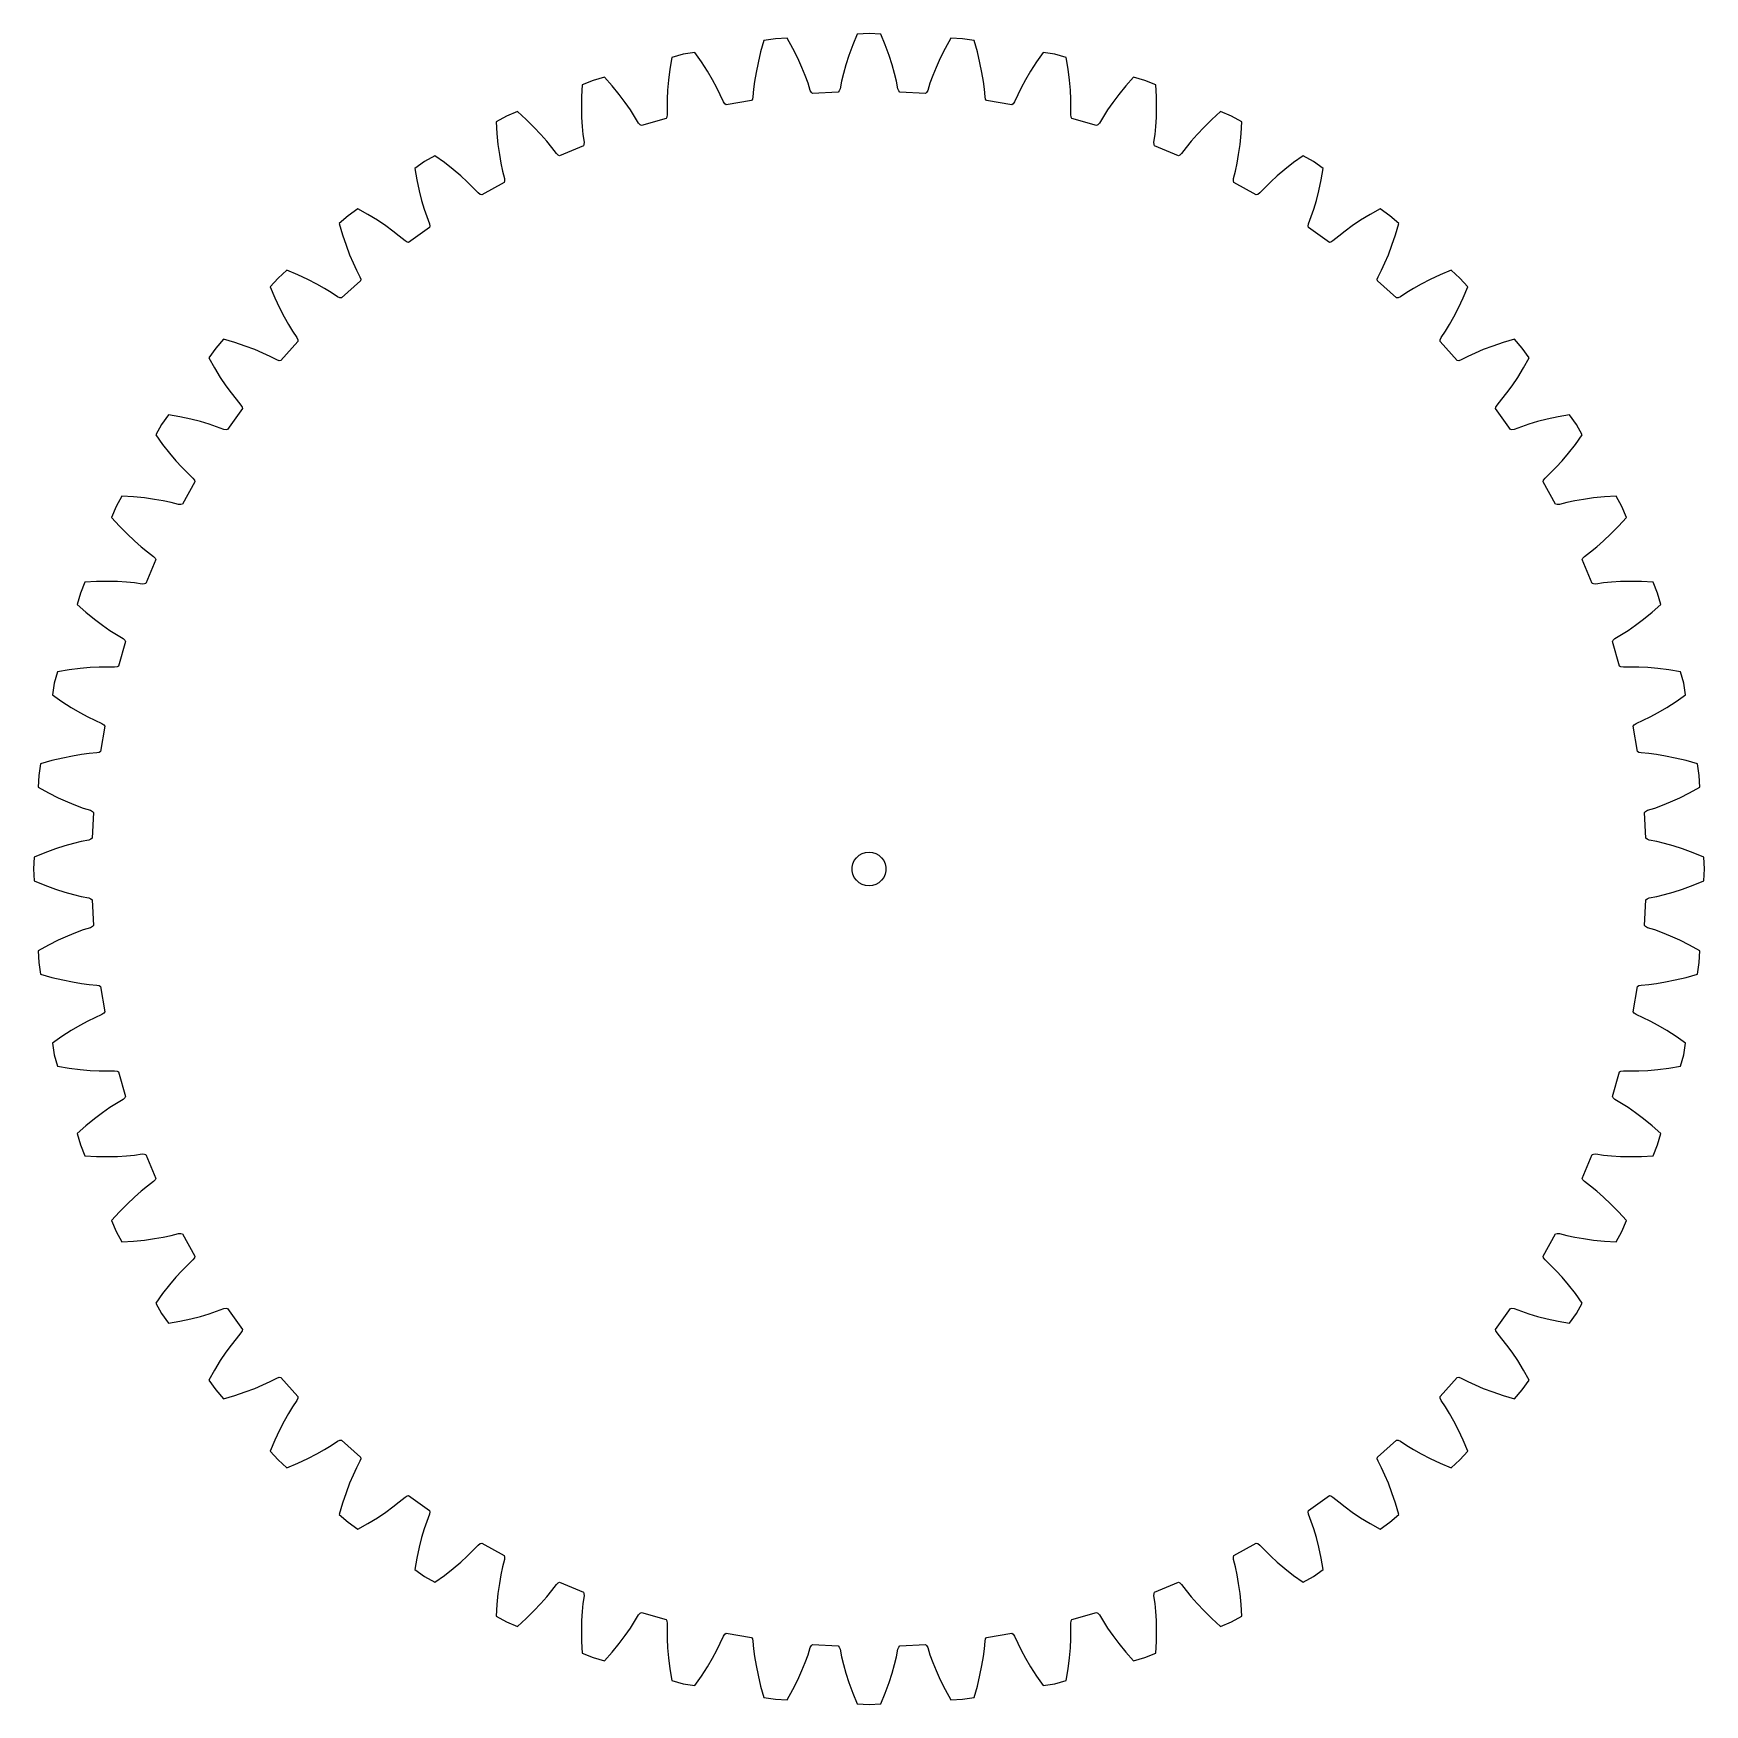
# Model space of a CAD drawing. Header units: metres. Extents: x -74 to 74, y -74 to 74.
import ezdxf

# ---------------------------------------------------------------- set-up
doc = ezdxf.new("R2010")
doc.units = ezdxf.units.M

msp = doc.modelspace()

# ---------------------------------------------------------------- linework, layer by layer
for p, q in [((-9.3, 73.21), (-9.58, 72.21)), ((-8.27, 73.38), (-9.3, 73.21)), ((-7.22, 73.44), (-8.27, 73.38)), ((-6.73, 72.53), (-7.22, 73.44)), ((-6.29, 71.66), (-6.73, 72.53)), ((-1.44, 72.83), (-1.77, 71.91)), ((-1.05, 73.79), (-1.44, 72.83)), ((0, 73.85), (-1.05, 73.79)), ((1.05, 73.79), (0, 73.85)), ((1.44, 72.83), (1.05, 73.79)), ((1.77, 71.91), (1.44, 72.83)), ((6.73, 72.53), (6.29, 71.66)), ((7.22, 73.44), (6.73, 72.53)), ((8.27, 73.38), (7.22, 73.44)), ((9.3, 73.21), (8.27, 73.38)), ((9.58, 72.21), (9.3, 73.21)), ((-17.44, 71.71), (-17.61, 70.69)), ((-16.43, 72), (-17.44, 71.71)), ((-15.4, 72.17), (-16.43, 72)), ((-14.81, 71.33), (-15.4, 72.17)), ((-14.28, 70.5), (-14.81, 71.33)), ((-9.81, 71.26), (-9.98, 70.39)), ((-9.58, 72.21), (-9.81, 71.26)), ((-5.93, 70.85), (-6.29, 71.66)), ((-2.04, 71.07), (-2.25, 70.31)), ((-1.77, 71.91), (-2.04, 71.07)), ((2.04, 71.07), (1.77, 71.91)), ((2.25, 70.31), (2.04, 71.07)), ((6.29, 71.66), (5.93, 70.85)), ((9.81, 71.26), (9.58, 72.21)), ((9.98, 70.39), (9.81, 71.26)), ((14.81, 71.33), (14.28, 70.5)), ((15.4, 72.17), (14.81, 71.33)), ((16.43, 72), (15.4, 72.17)), ((17.44, 71.71), (16.43, 72)), ((17.61, 70.69), (17.44, 71.71)), ((-24.39, 69.7), (-25.36, 69.3)), ((-23.38, 69.99), (-24.39, 69.7)), ((-22.7, 69.22), (-23.38, 69.99)), ((-17.73, 69.71), (-17.8, 68.83)), ((-17.61, 70.69), (-17.73, 69.71)), ((-13.82, 69.74), (-14.28, 70.5)), ((-13.45, 69.04), (-13.82, 69.74)), ((-10.11, 69.61), (-10.2, 68.92)), ((-9.98, 70.39), (-10.11, 69.61)), ((-5.63, 70.12), (-5.93, 70.85)), ((-5.39, 69.46), (-5.63, 70.12)), ((-5.19, 68.81), (-5.39, 69.46)), ((-2.42, 69.63), (-2.55, 68.96)), ((-2.25, 70.31), (-2.42, 69.63)), ((2.42, 69.63), (2.25, 70.31)), ((2.55, 68.96), (2.42, 69.63)), ((5.39, 69.46), (5.19, 68.81)), ((5.63, 70.12), (5.39, 69.46)), ((5.93, 70.85), (5.63, 70.12)), ((10.11, 69.61), (9.98, 70.39)), ((10.2, 68.92), (10.11, 69.61)), ((13.82, 69.74), (13.45, 69.04)), ((14.28, 70.5), (13.82, 69.74)), ((17.73, 69.71), (17.61, 70.69)), ((17.8, 68.83), (17.73, 69.71)), ((23.38, 69.99), (22.7, 69.22)), ((24.39, 69.7), (23.38, 69.99)), ((25.36, 69.3), (24.39, 69.7)), ((-25.41, 68.27), (-25.42, 67.29)), ((-25.36, 69.3), (-25.41, 68.27)), ((-22.08, 68.46), (-22.7, 69.22)), ((-21.55, 67.75), (-22.08, 68.46)), ((-17.84, 68.04), (-17.85, 67.34)), ((-17.8, 68.83), (-17.84, 68.04)), ((-13.14, 68.42), (-13.45, 69.04)), ((-12.86, 67.8), (-13.14, 68.42)), ((-10.31, 68.03), (-10.39, 67.92)), ((-10.26, 68.24), (-10.31, 68.03)), ((-10.2, 68.92), (-10.26, 68.24)), ((-5.09, 68.62), (-5.19, 68.81)), ((-4.99, 68.53), (-5.09, 68.62)), ((-2.72, 68.66), (-4.99, 68.53)), ((-2.63, 68.76), (-2.72, 68.66)), ((-2.55, 68.96), (-2.63, 68.76)), ((2.63, 68.76), (2.55, 68.96)), ((2.72, 68.66), (2.63, 68.76)), ((4.99, 68.53), (2.72, 68.66)), ((5.09, 68.62), (4.99, 68.53)), ((5.19, 68.81), (5.09, 68.62)), ((10.26, 68.24), (10.2, 68.92)), ((10.31, 68.03), (10.26, 68.24)), ((10.39, 67.92), (10.31, 68.03)), ((13.14, 68.42), (12.86, 67.8)), ((13.45, 69.04), (13.14, 68.42)), ((17.84, 68.04), (17.8, 68.83)), ((17.85, 67.34), (17.84, 68.04)), ((22.08, 68.46), (21.55, 67.75)), ((22.7, 69.22), (22.08, 68.46)), ((25.41, 68.27), (25.36, 69.3)), ((25.42, 67.29), (25.41, 68.27)), ((-32.04, 66.53), (-32.96, 66.03)), ((-31.07, 66.94), (-32.04, 66.53)), ((-30.31, 66.24), (-31.07, 66.94)), ((-25.42, 67.29), (-25.4, 66.41)), ((-21.09, 67.1), (-21.55, 67.75)), ((-20.72, 66.52), (-21.09, 67.1)), ((-20.37, 65.93), (-20.72, 66.52)), ((-17.83, 66.67), (-17.86, 66.45)), ((-17.85, 67.34), (-17.83, 66.67)), ((-12.74, 67.62), (-12.86, 67.8)), ((-12.63, 67.54), (-12.74, 67.62)), ((-10.39, 67.92), (-12.63, 67.54)), ((12.63, 67.54), (10.39, 67.92)), ((12.74, 67.62), (12.63, 67.54)), ((12.86, 67.8), (12.74, 67.62)), ((17.83, 66.67), (17.85, 67.34)), ((17.86, 66.45), (17.83, 66.67)), ((20.72, 66.52), (20.37, 65.93)), ((21.09, 67.1), (20.72, 66.52)), ((21.55, 67.75), (21.09, 67.1)), ((25.4, 66.41), (25.42, 67.29)), ((31.07, 66.94), (30.31, 66.24)), ((32.04, 66.53), (31.07, 66.94)), ((32.96, 66.03), (32.04, 66.53)), ((-32.96, 66.03), (-32.89, 65)), ((-32.89, 65), (-32.8, 64.02)), ((-29.61, 65.56), (-30.31, 66.24)), ((-29, 64.91), (-29.61, 65.56)), ((-25.4, 66.41), (-25.35, 65.62)), ((-25.35, 65.62), (-25.28, 64.92)), ((-20.23, 65.77), (-20.37, 65.93)), ((-20.11, 65.7), (-20.23, 65.77)), ((-17.93, 66.33), (-20.11, 65.7)), ((-17.86, 66.45), (-17.93, 66.33)), ((17.93, 66.33), (17.86, 66.45)), ((20.11, 65.7), (17.93, 66.33)), ((20.23, 65.77), (20.11, 65.7)), ((20.37, 65.93), (20.23, 65.77)), ((25.28, 64.92), (25.35, 65.62)), ((25.35, 65.62), (25.4, 66.41)), ((29.61, 65.56), (29, 64.91)), ((30.31, 66.24), (29.61, 65.56)), ((32.8, 64.02), (32.89, 65)), ((32.89, 65), (32.96, 66.03)), ((-32.8, 64.02), (-32.67, 63.14)), ((-28.47, 64.32), (-29, 64.91)), ((-28.03, 63.78), (-28.47, 64.32)), ((-27.62, 63.24), (-28.03, 63.78)), ((-25.24, 63.91), (-27.34, 63.04)), ((-25.28, 64.92), (-25.18, 64.25)), ((-25.19, 64.03), (-25.24, 63.91)), ((-25.18, 64.25), (-25.19, 64.03)), ((25.18, 64.25), (25.28, 64.92)), ((25.19, 64.03), (25.18, 64.25)), ((25.24, 63.91), (25.19, 64.03)), ((27.34, 63.04), (25.24, 63.91)), ((28.03, 63.78), (27.62, 63.24)), ((28.47, 64.32), (28.03, 63.78)), ((29, 64.91), (28.47, 64.32)), ((32.67, 63.14), (32.8, 64.02)), ((-39.29, 62.53), (-40.14, 61.92)), ((-38.37, 63.04), (-39.29, 62.53)), ((-37.53, 62.43), (-38.37, 63.04)), ((-36.76, 61.83), (-37.53, 62.43)), ((-32.67, 63.14), (-32.54, 62.37)), ((-32.54, 62.37), (-32.39, 61.68)), ((-27.47, 63.09), (-27.62, 63.24)), ((-27.34, 63.04), (-27.47, 63.09)), ((27.47, 63.09), (27.34, 63.04)), ((27.62, 63.24), (27.47, 63.09)), ((32.39, 61.68), (32.54, 62.37)), ((32.54, 62.37), (32.67, 63.14)), ((37.53, 62.43), (36.76, 61.83)), ((38.37, 63.04), (37.53, 62.43)), ((39.29, 62.53), (38.37, 63.04)), ((40.14, 61.92), (39.29, 62.53)), ((-40.14, 61.92), (-39.96, 60.91)), ((-39.96, 60.91), (-39.76, 59.95)), ((-36.08, 61.26), (-36.76, 61.83)), ((-35.5, 60.73), (-36.08, 61.26)), ((-35, 60.24), (-35.5, 60.73)), ((-32.24, 60.68), (-34.23, 59.58)), ((-32.39, 61.68), (-32.22, 61.03)), ((-32.2, 60.81), (-32.24, 60.68)), ((-32.22, 61.03), (-32.2, 60.81)), ((32.2, 60.81), (32.22, 61.03)), ((32.24, 60.68), (32.2, 60.81)), ((32.22, 61.03), (32.39, 61.68)), ((34.23, 59.58), (32.24, 60.68)), ((35.5, 60.73), (35, 60.24)), ((36.08, 61.26), (35.5, 60.73)), ((36.76, 61.83), (36.08, 61.26)), ((39.76, 59.95), (39.96, 60.91)), ((39.96, 60.91), (40.14, 61.92)), ((-39.76, 59.95), (-39.54, 59.09)), ((-39.54, 59.09), (-39.31, 58.33)), ((-34.53, 59.75), (-35, 60.24)), ((-34.36, 59.62), (-34.53, 59.75)), ((-34.23, 59.58), (-34.36, 59.62)), ((34.36, 59.62), (34.23, 59.58)), ((34.53, 59.75), (34.36, 59.62)), ((35, 60.24), (34.53, 59.75)), ((39.31, 58.33), (39.54, 59.09)), ((39.54, 59.09), (39.76, 59.95)), ((-46.04, 57.74), (-46.83, 57.04)), ((-45.19, 58.34), (-46.04, 57.74)), ((-44.29, 57.84), (-45.19, 58.34)), ((-43.45, 57.33), (-44.29, 57.84)), ((-39.31, 58.33), (-39.09, 57.67)), ((-39.09, 57.67), (-38.85, 57.03)), ((38.85, 57.03), (39.09, 57.67)), ((39.09, 57.67), (39.31, 58.33)), ((44.29, 57.84), (43.45, 57.33)), ((45.19, 58.34), (44.29, 57.84)), ((46.04, 57.74), (45.19, 58.34)), ((46.83, 57.04), (46.04, 57.74)), ((-46.83, 57.04), (-46.53, 56.05)), ((-42.71, 56.84), (-43.45, 57.33)), ((-42.07, 56.37), (-42.71, 56.84)), ((-41.52, 55.94), (-42.07, 56.37)), ((-38.83, 56.69), (-40.69, 55.37)), ((-38.85, 57.03), (-38.81, 56.82)), ((-38.81, 56.82), (-38.83, 56.69)), ((38.81, 56.82), (38.85, 57.03)), ((38.83, 56.69), (38.81, 56.82)), ((40.69, 55.37), (38.83, 56.69)), ((42.07, 56.37), (41.52, 55.94)), ((42.71, 56.84), (42.07, 56.37)), ((43.45, 57.33), (42.71, 56.84)), ((46.53, 56.05), (46.83, 57.04)), ((-46.53, 56.05), (-46.22, 55.12)), ((-46.22, 55.12), (-45.91, 54.29)), ((-41, 55.51), (-41.52, 55.94)), ((-40.82, 55.4), (-41, 55.51)), ((-40.69, 55.37), (-40.82, 55.4)), ((40.82, 55.4), (40.69, 55.37)), ((41, 55.51), (40.82, 55.4)), ((41.52, 55.94), (41, 55.51)), ((45.91, 54.29), (46.22, 55.12)), ((46.22, 55.12), (46.53, 56.05)), ((-45.91, 54.29), (-45.6, 53.56)), ((-45.6, 53.56), (-45.3, 52.93)), ((45.3, 52.93), (45.6, 53.56)), ((45.6, 53.56), (45.91, 54.29)), ((-52.22, 52.22), (-52.92, 51.44)), ((-51.44, 52.92), (-52.22, 52.22)), ((-50.49, 52.51), (-51.44, 52.92)), ((-49.6, 52.1), (-50.49, 52.51)), ((-48.81, 51.7), (-49.6, 52.1)), ((-48.12, 51.31), (-48.81, 51.7)), ((-44.93, 51.99), (-46.63, 50.47)), ((-45.3, 52.93), (-44.99, 52.33)), ((-44.99, 52.33), (-44.92, 52.12)), ((-44.92, 52.12), (-44.93, 51.99)), ((44.92, 52.12), (44.99, 52.33)), ((44.93, 51.99), (44.92, 52.12)), ((46.63, 50.47), (44.93, 51.99)), ((44.99, 52.33), (45.3, 52.93)), ((48.81, 51.7), (48.12, 51.31)), ((49.6, 52.1), (48.81, 51.7)), ((50.49, 52.51), (49.6, 52.1)), ((51.44, 52.92), (50.49, 52.51)), ((52.22, 52.22), (51.44, 52.92)), ((52.92, 51.44), (52.22, 52.22)), ((-52.92, 51.44), (-52.51, 50.49)), ((-52.51, 50.49), (-52.1, 49.6)), ((-47.53, 50.94), (-48.12, 51.31)), ((-46.96, 50.57), (-47.53, 50.94)), ((-46.76, 50.48), (-46.96, 50.57)), ((-46.63, 50.47), (-46.76, 50.48)), ((46.76, 50.48), (46.63, 50.47)), ((46.96, 50.57), (46.76, 50.48)), ((47.53, 50.94), (46.96, 50.57)), ((48.12, 51.31), (47.53, 50.94)), ((52.1, 49.6), (52.51, 50.49)), ((52.51, 50.49), (52.92, 51.44)), ((-52.1, 49.6), (-51.7, 48.81)), ((-51.7, 48.81), (-51.31, 48.12)), ((51.31, 48.12), (51.7, 48.81)), ((51.7, 48.81), (52.1, 49.6)), ((-51.31, 48.12), (-50.94, 47.53)), ((-50.94, 47.53), (-50.57, 46.96)), ((50.57, 46.96), (50.94, 47.53)), ((50.94, 47.53), (51.31, 48.12)), ((-57.74, 46.04), (-58.34, 45.19)), ((-57.04, 46.83), (-57.74, 46.04)), ((-56.05, 46.53), (-57.04, 46.83)), ((-55.12, 46.22), (-56.05, 46.53)), ((-54.29, 45.91), (-55.12, 46.22)), ((-53.56, 45.6), (-54.29, 45.91)), ((-50.47, 46.63), (-51.99, 44.93)), ((-50.57, 46.96), (-50.48, 46.76)), ((-50.48, 46.76), (-50.47, 46.63)), ((50.47, 46.63), (50.48, 46.76)), ((51.99, 44.93), (50.47, 46.63)), ((50.48, 46.76), (50.57, 46.96)), ((54.29, 45.91), (53.56, 45.6)), ((55.12, 46.22), (54.29, 45.91)), ((56.05, 46.53), (55.12, 46.22)), ((57.04, 46.83), (56.05, 46.53)), ((57.74, 46.04), (57.04, 46.83)), ((58.34, 45.19), (57.74, 46.04)), ((-58.34, 45.19), (-57.84, 44.29)), ((-52.93, 45.3), (-53.56, 45.6)), ((-52.33, 44.99), (-52.93, 45.3)), ((-52.12, 44.92), (-52.33, 44.99)), ((-51.99, 44.93), (-52.12, 44.92)), ((52.12, 44.92), (51.99, 44.93)), ((52.33, 44.99), (52.12, 44.92)), ((52.93, 45.3), (52.33, 44.99)), ((53.56, 45.6), (52.93, 45.3)), ((57.84, 44.29), (58.34, 45.19)), ((-57.84, 44.29), (-57.33, 43.45)), ((-57.33, 43.45), (-56.84, 42.71)), ((56.84, 42.71), (57.33, 43.45)), ((57.33, 43.45), (57.84, 44.29)), ((-56.84, 42.71), (-56.37, 42.07)), ((-56.37, 42.07), (-55.94, 41.52)), ((-55.94, 41.52), (-55.51, 41)), ((55.51, 41), (55.94, 41.52)), ((55.94, 41.52), (56.37, 42.07)), ((56.37, 42.07), (56.84, 42.71)), ((-61.92, 40.14), (-62.53, 39.29)), ((-60.91, 39.96), (-61.92, 40.14)), ((-59.95, 39.76), (-60.91, 39.96)), ((-55.37, 40.69), (-56.69, 38.83)), ((-55.51, 41), (-55.4, 40.82)), ((-55.4, 40.82), (-55.37, 40.69)), ((55.37, 40.69), (55.4, 40.82)), ((56.69, 38.83), (55.37, 40.69)), ((55.4, 40.82), (55.51, 41)), ((60.91, 39.96), (59.95, 39.76)), ((61.92, 40.14), (60.91, 39.96)), ((62.53, 39.29), (61.92, 40.14)), ((-62.53, 39.29), (-63.04, 38.37)), ((-59.09, 39.54), (-59.95, 39.76)), ((-58.33, 39.31), (-59.09, 39.54)), ((-57.67, 39.09), (-58.33, 39.31)), ((-57.03, 38.85), (-57.67, 39.09)), ((-56.82, 38.81), (-57.03, 38.85)), ((-56.69, 38.83), (-56.82, 38.81)), ((56.82, 38.81), (56.69, 38.83)), ((57.03, 38.85), (56.82, 38.81)), ((57.67, 39.09), (57.03, 38.85)), ((58.33, 39.31), (57.67, 39.09)), ((59.09, 39.54), (58.33, 39.31)), ((59.95, 39.76), (59.09, 39.54)), ((63.04, 38.37), (62.53, 39.29)), ((-63.04, 38.37), (-62.43, 37.53)), ((-62.43, 37.53), (-61.83, 36.76)), ((61.83, 36.76), (62.43, 37.53)), ((62.43, 37.53), (63.04, 38.37)), ((-61.83, 36.76), (-61.26, 36.08)), ((-61.26, 36.08), (-60.73, 35.5)), ((-60.73, 35.5), (-60.24, 35)), ((60.24, 35), (60.73, 35.5)), ((60.73, 35.5), (61.26, 36.08)), ((61.26, 36.08), (61.83, 36.76)), ((-59.58, 34.23), (-60.68, 32.24)), ((-60.24, 35), (-59.75, 34.53)), ((-59.75, 34.53), (-59.62, 34.36)), ((-59.62, 34.36), (-59.58, 34.23)), ((59.58, 34.23), (59.62, 34.36)), ((60.68, 32.24), (59.58, 34.23)), ((59.62, 34.36), (59.75, 34.53)), ((59.75, 34.53), (60.24, 35)), ((-66.03, 32.96), (-66.53, 32.04)), ((-65, 32.89), (-66.03, 32.96)), ((-64.02, 32.8), (-65, 32.89)), ((-63.14, 32.67), (-64.02, 32.8)), ((-62.37, 32.54), (-63.14, 32.67)), ((-61.68, 32.39), (-62.37, 32.54)), ((62.37, 32.54), (61.68, 32.39)), ((63.14, 32.67), (62.37, 32.54)), ((64.02, 32.8), (63.14, 32.67)), ((65, 32.89), (64.02, 32.8)), ((66.03, 32.96), (65, 32.89)), ((66.53, 32.04), (66.03, 32.96)), ((-66.53, 32.04), (-66.94, 31.07)), ((-66.94, 31.07), (-66.24, 30.31)), ((-61.03, 32.22), (-61.68, 32.39)), ((-60.81, 32.2), (-61.03, 32.22)), ((-60.68, 32.24), (-60.81, 32.2)), ((60.81, 32.2), (60.68, 32.24)), ((61.03, 32.22), (60.81, 32.2)), ((61.68, 32.39), (61.03, 32.22)), ((66.24, 30.31), (66.94, 31.07)), ((66.94, 31.07), (66.53, 32.04)), ((-66.24, 30.31), (-65.56, 29.61)), ((-65.56, 29.61), (-64.91, 29)), ((64.91, 29), (65.56, 29.61)), ((65.56, 29.61), (66.24, 30.31)), ((-64.91, 29), (-64.32, 28.47)), ((-64.32, 28.47), (-63.78, 28.03)), ((63.78, 28.03), (64.32, 28.47)), ((64.32, 28.47), (64.91, 29)), ((-63.04, 27.34), (-63.91, 25.24)), ((-63.78, 28.03), (-63.24, 27.62)), ((-63.24, 27.62), (-63.09, 27.47)), ((-63.09, 27.47), (-63.04, 27.34)), ((63.04, 27.34), (63.09, 27.47)), ((63.91, 25.24), (63.04, 27.34)), ((63.09, 27.47), (63.24, 27.62)), ((63.24, 27.62), (63.78, 28.03)), ((-69.3, 25.36), (-69.7, 24.39)), ((-68.27, 25.41), (-69.3, 25.36)), ((-67.29, 25.42), (-68.27, 25.41)), ((-66.41, 25.4), (-67.29, 25.42)), ((-65.62, 25.35), (-66.41, 25.4)), ((-64.92, 25.28), (-65.62, 25.35)), ((-64.25, 25.18), (-64.92, 25.28)), ((-64.03, 25.19), (-64.25, 25.18)), ((-63.91, 25.24), (-64.03, 25.19)), ((64.03, 25.19), (63.91, 25.24)), ((64.25, 25.18), (64.03, 25.19)), ((64.92, 25.28), (64.25, 25.18)), ((65.62, 25.35), (64.92, 25.28)), ((66.41, 25.4), (65.62, 25.35)), ((67.29, 25.42), (66.41, 25.4)), ((68.27, 25.41), (67.29, 25.42)), ((69.3, 25.36), (68.27, 25.41)), ((69.7, 24.39), (69.3, 25.36)), ((-69.7, 24.39), (-69.99, 23.38)), ((69.99, 23.38), (69.7, 24.39)), ((-69.99, 23.38), (-69.22, 22.7)), ((-69.22, 22.7), (-68.46, 22.08)), ((68.46, 22.08), (69.22, 22.7)), ((69.22, 22.7), (69.99, 23.38)), ((-68.46, 22.08), (-67.75, 21.55)), ((-67.75, 21.55), (-67.1, 21.09)), ((-67.1, 21.09), (-66.52, 20.72)), ((-66.52, 20.72), (-65.93, 20.37)), ((65.93, 20.37), (66.52, 20.72)), ((66.52, 20.72), (67.1, 21.09)), ((67.1, 21.09), (67.75, 21.55)), ((67.75, 21.55), (68.46, 22.08)), ((-65.7, 20.11), (-66.33, 17.93)), ((-65.93, 20.37), (-65.77, 20.23)), ((-65.77, 20.23), (-65.7, 20.11)), ((65.7, 20.11), (65.77, 20.23)), ((66.33, 17.93), (65.7, 20.11)), ((65.77, 20.23), (65.93, 20.37)), ((-69.71, 17.73), (-70.69, 17.61)), ((-68.83, 17.8), (-69.71, 17.73)), ((-68.04, 17.84), (-68.83, 17.8)), ((-67.34, 17.85), (-68.04, 17.84)), ((-66.67, 17.83), (-67.34, 17.85)), ((-66.45, 17.86), (-66.67, 17.83)), ((-66.33, 17.93), (-66.45, 17.86)), ((66.45, 17.86), (66.33, 17.93)), ((66.67, 17.83), (66.45, 17.86)), ((67.34, 17.85), (66.67, 17.83)), ((68.04, 17.84), (67.34, 17.85)), ((68.83, 17.8), (68.04, 17.84)), ((69.71, 17.73), (68.83, 17.8)), ((70.69, 17.61), (69.71, 17.73)), ((-72, 16.43), (-72.17, 15.4)), ((-71.71, 17.44), (-72, 16.43)), ((-70.69, 17.61), (-71.71, 17.44)), ((71.71, 17.44), (70.69, 17.61)), ((72, 16.43), (71.71, 17.44)), ((72.17, 15.4), (72, 16.43)), ((-72.17, 15.4), (-71.33, 14.81)), ((-71.33, 14.81), (-70.5, 14.28)), ((70.5, 14.28), (71.33, 14.81)), ((71.33, 14.81), (72.17, 15.4)), ((-70.5, 14.28), (-69.74, 13.82)), ((-69.74, 13.82), (-69.04, 13.45)), ((-69.04, 13.45), (-68.42, 13.14)), ((68.42, 13.14), (69.04, 13.45)), ((69.04, 13.45), (69.74, 13.82)), ((69.74, 13.82), (70.5, 14.28)), ((-68.42, 13.14), (-67.8, 12.86)), ((-67.54, 12.63), (-67.92, 10.39)), ((-67.8, 12.86), (-67.62, 12.74)), ((-67.62, 12.74), (-67.54, 12.63)), ((67.54, 12.63), (67.62, 12.74)), ((67.92, 10.39), (67.54, 12.63)), ((67.62, 12.74), (67.8, 12.86)), ((67.8, 12.86), (68.42, 13.14)), ((-67.92, 10.39), (-68.03, 10.31)), ((68.03, 10.31), (67.92, 10.39)), ((-73.21, 9.3), (-73.38, 8.27)), ((-72.21, 9.58), (-73.21, 9.3)), ((-71.26, 9.81), (-72.21, 9.58)), ((-70.39, 9.98), (-71.26, 9.81)), ((-69.61, 10.11), (-70.39, 9.98)), ((-68.92, 10.2), (-69.61, 10.11)), ((-68.24, 10.26), (-68.92, 10.2)), ((-68.03, 10.31), (-68.24, 10.26)), ((68.24, 10.26), (68.03, 10.31)), ((68.92, 10.2), (68.24, 10.26)), ((69.61, 10.11), (68.92, 10.2)), ((70.39, 9.98), (69.61, 10.11)), ((71.26, 9.81), (70.39, 9.98)), ((72.21, 9.58), (71.26, 9.81)), ((73.21, 9.3), (72.21, 9.58)), ((73.38, 8.27), (73.21, 9.3)), ((-73.38, 8.27), (-73.44, 7.22)), ((73.44, 7.22), (73.38, 8.27)), ((-73.44, 7.22), (-72.53, 6.73)), ((-72.53, 6.73), (-71.66, 6.29)), ((-71.66, 6.29), (-70.85, 5.93)), ((-70.85, 5.93), (-70.12, 5.63)), ((70.12, 5.63), (70.85, 5.93)), ((70.85, 5.93), (71.66, 6.29)), ((71.66, 6.29), (72.53, 6.73)), ((72.53, 6.73), (73.44, 7.22)), ((-70.12, 5.63), (-69.46, 5.39)), ((-69.46, 5.39), (-68.81, 5.19)), ((-68.81, 5.19), (-68.62, 5.09)), ((-68.53, 4.99), (-68.66, 2.72)), ((-68.62, 5.09), (-68.53, 4.99)), ((68.53, 4.99), (68.62, 5.09)), ((68.66, 2.72), (68.53, 4.99)), ((68.62, 5.09), (68.81, 5.19)), ((68.81, 5.19), (69.46, 5.39)), ((69.46, 5.39), (70.12, 5.63)), ((-71.91, 1.77), (-72.83, 1.44)), ((-71.07, 2.04), (-71.91, 1.77)), ((-70.31, 2.25), (-71.07, 2.04)), ((-69.63, 2.42), (-70.31, 2.25)), ((-68.96, 2.55), (-69.63, 2.42)), ((-68.76, 2.63), (-68.96, 2.55)), ((-68.66, 2.72), (-68.76, 2.63)), ((-0.31, 1.47), (0, 1.5)), ((0, 1.5), (0.31, 1.47)), ((68.76, 2.63), (68.66, 2.72)), ((68.96, 2.55), (68.76, 2.63)), ((69.63, 2.42), (68.96, 2.55)), ((70.31, 2.25), (69.63, 2.42)), ((71.07, 2.04), (70.31, 2.25)), ((71.91, 1.77), (71.07, 2.04)), ((72.83, 1.44), (71.91, 1.77)), ((-73.79, 1.05), (-73.85, 0)), ((-73.85, 0), (-73.79, -1.05)), ((-72.83, 1.44), (-73.79, 1.05)), ((-1.49, 0.16), (-1.43, 0.46)), ((-1.49, -0.16), (-1.49, 0.16)), ((-1.43, 0.46), (-1.3, 0.75)), ((-1.3, 0.75), (-1.11, 1)), ((-1.11, 1), (-0.88, 1.21)), ((-0.88, 1.21), (-0.61, 1.37)), ((-0.61, 1.37), (-0.31, 1.47)), ((0.31, 1.47), (0.61, 1.37)), ((0.61, 1.37), (0.88, 1.21)), ((0.88, 1.21), (1.11, 1)), ((1.11, 1), (1.3, 0.75)), ((1.3, 0.75), (1.43, 0.46)), ((1.43, 0.46), (1.49, 0.16)), ((1.49, 0.16), (1.49, -0.16)), ((73.79, 1.05), (72.83, 1.44)), ((73.85, 0), (73.79, 1.05)), ((73.79, -1.05), (73.85, 0)), ((-73.79, -1.05), (-72.83, -1.44)), ((-72.83, -1.44), (-71.91, -1.77)), ((-1.43, -0.46), (-1.49, -0.16)), ((-1.3, -0.75), (-1.43, -0.46)), ((-1.11, -1), (-1.3, -0.75)), ((-0.88, -1.21), (-1.11, -1)), ((-0.61, -1.37), (-0.88, -1.21)), ((-0.31, -1.47), (-0.61, -1.37)), ((0, -1.5), (-0.31, -1.47)), ((0.31, -1.47), (0, -1.5)), ((0.61, -1.37), (0.31, -1.47)), ((0.88, -1.21), (0.61, -1.37)), ((1.11, -1), (0.88, -1.21)), ((1.3, -0.75), (1.11, -1)), ((1.43, -0.46), (1.3, -0.75)), ((1.49, -0.16), (1.43, -0.46)), ((71.91, -1.77), (72.83, -1.44)), ((72.83, -1.44), (73.79, -1.05)), ((-71.91, -1.77), (-71.07, -2.04)), ((-71.07, -2.04), (-70.31, -2.25)), ((-70.31, -2.25), (-69.63, -2.42)), ((-69.63, -2.42), (-68.96, -2.55)), ((-68.96, -2.55), (-68.76, -2.63)), ((-68.76, -2.63), (-68.66, -2.72)), ((-68.66, -2.72), (-68.53, -4.99)), ((68.53, -4.99), (68.66, -2.72)), ((68.66, -2.72), (68.76, -2.63)), ((68.76, -2.63), (68.96, -2.55)), ((68.96, -2.55), (69.63, -2.42)), ((69.63, -2.42), (70.31, -2.25)), ((70.31, -2.25), (71.07, -2.04)), ((71.07, -2.04), (71.91, -1.77)), ((-70.12, -5.63), (-70.85, -5.93)), ((-69.46, -5.39), (-70.12, -5.63)), ((-68.81, -5.19), (-69.46, -5.39)), ((-68.62, -5.09), (-68.81, -5.19)), ((-68.53, -4.99), (-68.62, -5.09)), ((68.62, -5.09), (68.53, -4.99)), ((68.81, -5.19), (68.62, -5.09)), ((69.46, -5.39), (68.81, -5.19)), ((70.12, -5.63), (69.46, -5.39)), ((70.85, -5.93), (70.12, -5.63)), ((-72.53, -6.73), (-73.44, -7.22)), ((-73.44, -7.22), (-73.38, -8.27)), ((-71.66, -6.29), (-72.53, -6.73)), ((-70.85, -5.93), (-71.66, -6.29)), ((71.66, -6.29), (70.85, -5.93)), ((72.53, -6.73), (71.66, -6.29)), ((73.44, -7.22), (72.53, -6.73)), ((73.38, -8.27), (73.44, -7.22)), ((-73.38, -8.27), (-73.21, -9.3)), ((73.21, -9.3), (73.38, -8.27)), ((-73.21, -9.3), (-72.21, -9.58)), ((-72.21, -9.58), (-71.26, -9.81)), ((-71.26, -9.81), (-70.39, -9.98)), ((-70.39, -9.98), (-69.61, -10.11)), ((-69.61, -10.11), (-68.92, -10.2)), ((-68.92, -10.2), (-68.24, -10.26)), ((-68.24, -10.26), (-68.03, -10.31)), ((-68.03, -10.31), (-67.92, -10.39)), ((67.92, -10.39), (68.03, -10.31)), ((68.03, -10.31), (68.24, -10.26)), ((68.24, -10.26), (68.92, -10.2)), ((68.92, -10.2), (69.61, -10.11)), ((69.61, -10.11), (70.39, -9.98)), ((70.39, -9.98), (71.26, -9.81)), ((71.26, -9.81), (72.21, -9.58)), ((72.21, -9.58), (73.21, -9.3)), ((-67.92, -10.39), (-67.54, -12.63)), ((67.54, -12.63), (67.92, -10.39)), ((-68.42, -13.14), (-69.04, -13.45)), ((-67.8, -12.86), (-68.42, -13.14)), ((-67.62, -12.74), (-67.8, -12.86)), ((-67.54, -12.63), (-67.62, -12.74)), ((67.62, -12.74), (67.54, -12.63)), ((67.8, -12.86), (67.62, -12.74)), ((68.42, -13.14), (67.8, -12.86)), ((69.04, -13.45), (68.42, -13.14)), ((-70.5, -14.28), (-71.33, -14.81)), ((-69.74, -13.82), (-70.5, -14.28)), ((-69.04, -13.45), (-69.74, -13.82)), ((69.74, -13.82), (69.04, -13.45)), ((70.5, -14.28), (69.74, -13.82)), ((71.33, -14.81), (70.5, -14.28)), ((-71.33, -14.81), (-72.17, -15.4)), ((-72.17, -15.4), (-72, -16.43)), ((72.17, -15.4), (71.33, -14.81)), ((72, -16.43), (72.17, -15.4)), ((-72, -16.43), (-71.71, -17.44)), ((-71.71, -17.44), (-70.69, -17.61)), ((-70.69, -17.61), (-69.71, -17.73)), ((69.71, -17.73), (70.69, -17.61)), ((70.69, -17.61), (71.71, -17.44)), ((71.71, -17.44), (72, -16.43)), ((-69.71, -17.73), (-68.83, -17.8)), ((-68.83, -17.8), (-68.04, -17.84)), ((-68.04, -17.84), (-67.34, -17.85)), ((-67.34, -17.85), (-66.67, -17.83)), ((-66.67, -17.83), (-66.45, -17.86)), ((-66.45, -17.86), (-66.33, -17.93)), ((-66.33, -17.93), (-65.7, -20.11)), ((65.7, -20.11), (66.33, -17.93)), ((66.33, -17.93), (66.45, -17.86)), ((66.45, -17.86), (66.67, -17.83)), ((66.67, -17.83), (67.34, -17.85)), ((67.34, -17.85), (68.04, -17.84)), ((68.04, -17.84), (68.83, -17.8)), ((68.83, -17.8), (69.71, -17.73)), ((-65.93, -20.37), (-66.52, -20.72)), ((-65.77, -20.23), (-65.93, -20.37)), ((-65.7, -20.11), (-65.77, -20.23)), ((65.77, -20.23), (65.7, -20.11)), ((65.93, -20.37), (65.77, -20.23)), ((66.52, -20.72), (65.93, -20.37)), ((-68.46, -22.08), (-69.22, -22.7)), ((-67.75, -21.55), (-68.46, -22.08)), ((-67.1, -21.09), (-67.75, -21.55)), ((-66.52, -20.72), (-67.1, -21.09)), ((67.1, -21.09), (66.52, -20.72)), ((67.75, -21.55), (67.1, -21.09)), ((68.46, -22.08), (67.75, -21.55)), ((69.22, -22.7), (68.46, -22.08)), ((-69.22, -22.7), (-69.99, -23.38)), ((-69.99, -23.38), (-69.7, -24.39)), ((69.99, -23.38), (69.22, -22.7)), ((69.7, -24.39), (69.99, -23.38)), ((-69.7, -24.39), (-69.3, -25.36)), ((69.3, -25.36), (69.7, -24.39)), ((-69.3, -25.36), (-68.27, -25.41)), ((-68.27, -25.41), (-67.29, -25.42)), ((-67.29, -25.42), (-66.41, -25.4)), ((-66.41, -25.4), (-65.62, -25.35)), ((-65.62, -25.35), (-64.92, -25.28)), ((-64.92, -25.28), (-64.25, -25.18)), ((-64.25, -25.18), (-64.03, -25.19)), ((-64.03, -25.19), (-63.91, -25.24)), ((-63.91, -25.24), (-63.04, -27.34)), ((63.04, -27.34), (63.91, -25.24)), ((63.91, -25.24), (64.03, -25.19)), ((64.03, -25.19), (64.25, -25.18)), ((64.25, -25.18), (64.92, -25.28)), ((64.92, -25.28), (65.62, -25.35)), ((65.62, -25.35), (66.41, -25.4)), ((66.41, -25.4), (67.29, -25.42)), ((67.29, -25.42), (68.27, -25.41)), ((68.27, -25.41), (69.3, -25.36)), ((-63.78, -28.03), (-64.32, -28.47)), ((-63.24, -27.62), (-63.78, -28.03)), ((-63.09, -27.47), (-63.24, -27.62)), ((-63.04, -27.34), (-63.09, -27.47)), ((63.09, -27.47), (63.04, -27.34)), ((63.24, -27.62), (63.09, -27.47)), ((63.78, -28.03), (63.24, -27.62)), ((64.32, -28.47), (63.78, -28.03)), ((-64.91, -29), (-65.56, -29.61)), ((-64.32, -28.47), (-64.91, -29)), ((64.91, -29), (64.32, -28.47)), ((65.56, -29.61), (64.91, -29)), ((-66.24, -30.31), (-66.94, -31.07)), ((-65.56, -29.61), (-66.24, -30.31)), ((66.24, -30.31), (65.56, -29.61)), ((66.94, -31.07), (66.24, -30.31)), ((-66.94, -31.07), (-66.53, -32.04)), ((-66.53, -32.04), (-66.03, -32.96)), ((-62.37, -32.54), (-61.68, -32.39)), ((-61.68, -32.39), (-61.03, -32.22)), ((-61.03, -32.22), (-60.81, -32.2)), ((-60.81, -32.2), (-60.68, -32.24)), ((-60.68, -32.24), (-59.58, -34.23)), ((59.58, -34.23), (60.68, -32.24)), ((60.68, -32.24), (60.81, -32.2)), ((60.81, -32.2), (61.03, -32.22)), ((61.03, -32.22), (61.68, -32.39)), ((61.68, -32.39), (62.37, -32.54)), ((66.03, -32.96), (66.53, -32.04)), ((66.53, -32.04), (66.94, -31.07)), ((-66.03, -32.96), (-65, -32.89)), ((-65, -32.89), (-64.02, -32.8)), ((-64.02, -32.8), (-63.14, -32.67)), ((-63.14, -32.67), (-62.37, -32.54)), ((62.37, -32.54), (63.14, -32.67)), ((63.14, -32.67), (64.02, -32.8)), ((64.02, -32.8), (65, -32.89)), ((65, -32.89), (66.03, -32.96)), ((-60.24, -35), (-60.73, -35.5)), ((-59.75, -34.53), (-60.24, -35)), ((-59.62, -34.36), (-59.75, -34.53)), ((-59.58, -34.23), (-59.62, -34.36)), ((59.62, -34.36), (59.58, -34.23)), ((59.75, -34.53), (59.62, -34.36)), ((60.24, -35), (59.75, -34.53)), ((60.73, -35.5), (60.24, -35)), ((-61.83, -36.76), (-62.43, -37.53)), ((-61.26, -36.08), (-61.83, -36.76)), ((-60.73, -35.5), (-61.26, -36.08)), ((61.26, -36.08), (60.73, -35.5)), ((61.83, -36.76), (61.26, -36.08)), ((62.43, -37.53), (61.83, -36.76)), ((-62.43, -37.53), (-63.04, -38.37)), ((-63.04, -38.37), (-62.53, -39.29)), ((63.04, -38.37), (62.43, -37.53)), ((62.53, -39.29), (63.04, -38.37)), ((-62.53, -39.29), (-61.92, -40.14)), ((-60.91, -39.96), (-59.95, -39.76)), ((-59.95, -39.76), (-59.09, -39.54)), ((-59.09, -39.54), (-58.33, -39.31)), ((-58.33, -39.31), (-57.67, -39.09)), ((-57.67, -39.09), (-57.03, -38.85)), ((-57.03, -38.85), (-56.82, -38.81)), ((-56.82, -38.81), (-56.69, -38.83)), ((-56.69, -38.83), (-55.37, -40.69)), ((55.37, -40.69), (56.69, -38.83)), ((56.69, -38.83), (56.82, -38.81)), ((56.82, -38.81), (57.03, -38.85)), ((57.03, -38.85), (57.67, -39.09)), ((57.67, -39.09), (58.33, -39.31)), ((58.33, -39.31), (59.09, -39.54)), ((59.09, -39.54), (59.95, -39.76)), ((59.95, -39.76), (60.91, -39.96)), ((61.92, -40.14), (62.53, -39.29)), ((-61.92, -40.14), (-60.91, -39.96)), ((-55.51, -41), (-55.94, -41.52)), ((-55.4, -40.82), (-55.51, -41)), ((-55.37, -40.69), (-55.4, -40.82)), ((55.4, -40.82), (55.37, -40.69)), ((55.51, -41), (55.4, -40.82)), ((55.94, -41.52), (55.51, -41)), ((60.91, -39.96), (61.92, -40.14)), ((-56.84, -42.71), (-57.33, -43.45)), ((-56.37, -42.07), (-56.84, -42.71)), ((-55.94, -41.52), (-56.37, -42.07)), ((56.37, -42.07), (55.94, -41.52)), ((56.84, -42.71), (56.37, -42.07)), ((57.33, -43.45), (56.84, -42.71)), ((-57.84, -44.29), (-58.34, -45.19)), ((-57.33, -43.45), (-57.84, -44.29)), ((57.84, -44.29), (57.33, -43.45)), ((58.34, -45.19), (57.84, -44.29)), ((-58.34, -45.19), (-57.74, -46.04)), ((-54.29, -45.91), (-53.56, -45.6)), ((-53.56, -45.6), (-52.93, -45.3)), ((-52.93, -45.3), (-52.33, -44.99)), ((-52.33, -44.99), (-52.12, -44.92)), ((-52.12, -44.92), (-51.99, -44.93)), ((-51.99, -44.93), (-50.47, -46.63)), ((50.47, -46.63), (51.99, -44.93)), ((51.99, -44.93), (52.12, -44.92)), ((52.12, -44.92), (52.33, -44.99)), ((52.33, -44.99), (52.93, -45.3)), ((52.93, -45.3), (53.56, -45.6)), ((53.56, -45.6), (54.29, -45.91)), ((57.74, -46.04), (58.34, -45.19)), ((-57.74, -46.04), (-57.04, -46.83)), ((-57.04, -46.83), (-56.05, -46.53)), ((-56.05, -46.53), (-55.12, -46.22)), ((-55.12, -46.22), (-54.29, -45.91)), ((-50.57, -46.96), (-50.94, -47.53)), ((-50.48, -46.76), (-50.57, -46.96)), ((-50.47, -46.63), (-50.48, -46.76)), ((50.48, -46.76), (50.47, -46.63)), ((50.57, -46.96), (50.48, -46.76)), ((50.94, -47.53), (50.57, -46.96)), ((54.29, -45.91), (55.12, -46.22)), ((55.12, -46.22), (56.05, -46.53)), ((56.05, -46.53), (57.04, -46.83)), ((57.04, -46.83), (57.74, -46.04)), ((-51.31, -48.12), (-51.7, -48.81)), ((-50.94, -47.53), (-51.31, -48.12)), ((51.31, -48.12), (50.94, -47.53)), ((51.7, -48.81), (51.31, -48.12)), ((-52.1, -49.6), (-52.51, -50.49)), ((-51.7, -48.81), (-52.1, -49.6)), ((52.1, -49.6), (51.7, -48.81)), ((52.51, -50.49), (52.1, -49.6)), ((-52.51, -50.49), (-52.92, -51.44)), ((-52.92, -51.44), (-52.22, -52.22)), ((-48.81, -51.7), (-48.12, -51.31)), ((-48.12, -51.31), (-47.53, -50.94)), ((-47.53, -50.94), (-46.96, -50.57)), ((-46.96, -50.57), (-46.76, -50.48)), ((-46.76, -50.48), (-46.63, -50.47)), ((-46.63, -50.47), (-44.93, -51.99)), ((44.93, -51.99), (46.63, -50.47)), ((46.63, -50.47), (46.76, -50.48)), ((46.76, -50.48), (46.96, -50.57)), ((46.96, -50.57), (47.53, -50.94)), ((47.53, -50.94), (48.12, -51.31)), ((48.12, -51.31), (48.81, -51.7)), ((52.22, -52.22), (52.92, -51.44)), ((52.92, -51.44), (52.51, -50.49)), ((-52.22, -52.22), (-51.44, -52.92)), ((-51.44, -52.92), (-50.49, -52.51)), ((-50.49, -52.51), (-49.6, -52.1)), ((-49.6, -52.1), (-48.81, -51.7)), ((-45.3, -52.93), (-45.6, -53.56)), ((-44.99, -52.33), (-45.3, -52.93)), ((-44.92, -52.12), (-44.99, -52.33)), ((-44.93, -51.99), (-44.92, -52.12)), ((44.92, -52.12), (44.93, -51.99)), ((44.99, -52.33), (44.92, -52.12)), ((45.3, -52.93), (44.99, -52.33)), ((45.6, -53.56), (45.3, -52.93)), ((48.81, -51.7), (49.6, -52.1)), ((49.6, -52.1), (50.49, -52.51)), ((50.49, -52.51), (51.44, -52.92)), ((51.44, -52.92), (52.22, -52.22)), ((-45.91, -54.29), (-46.22, -55.12)), ((-45.6, -53.56), (-45.91, -54.29)), ((45.91, -54.29), (45.6, -53.56)), ((46.22, -55.12), (45.91, -54.29)), ((-46.53, -56.05), (-46.83, -57.04)), ((-46.22, -55.12), (-46.53, -56.05)), ((-42.07, -56.37), (-41.52, -55.94)), ((-41.52, -55.94), (-41, -55.51)), ((-41, -55.51), (-40.82, -55.4)), ((-40.82, -55.4), (-40.69, -55.37)), ((-40.69, -55.37), (-38.83, -56.69)), ((38.83, -56.69), (40.69, -55.37)), ((40.69, -55.37), (40.82, -55.4)), ((40.82, -55.4), (41, -55.51)), ((41, -55.51), (41.52, -55.94)), ((41.52, -55.94), (42.07, -56.37)), ((46.53, -56.05), (46.22, -55.12)), ((46.83, -57.04), (46.53, -56.05)), ((-46.83, -57.04), (-46.04, -57.74)), ((-44.29, -57.84), (-43.45, -57.33)), ((-43.45, -57.33), (-42.71, -56.84)), ((-42.71, -56.84), (-42.07, -56.37)), ((-38.85, -57.03), (-39.09, -57.67)), ((-38.81, -56.82), (-38.85, -57.03)), ((-38.83, -56.69), (-38.81, -56.82)), ((38.81, -56.82), (38.83, -56.69)), ((38.85, -57.03), (38.81, -56.82)), ((39.09, -57.67), (38.85, -57.03)), ((42.07, -56.37), (42.71, -56.84)), ((42.71, -56.84), (43.45, -57.33)), ((43.45, -57.33), (44.29, -57.84)), ((46.04, -57.74), (46.83, -57.04)), ((-46.04, -57.74), (-45.19, -58.34)), ((-45.19, -58.34), (-44.29, -57.84)), ((-39.31, -58.33), (-39.54, -59.09)), ((-39.09, -57.67), (-39.31, -58.33)), ((39.31, -58.33), (39.09, -57.67)), ((39.54, -59.09), (39.31, -58.33)), ((44.29, -57.84), (45.19, -58.34)), ((45.19, -58.34), (46.04, -57.74)), ((-39.76, -59.95), (-39.96, -60.91)), ((-39.54, -59.09), (-39.76, -59.95)), ((-35.5, -60.73), (-35, -60.24)), ((-35, -60.24), (-34.53, -59.75)), ((-34.53, -59.75), (-34.36, -59.62)), ((-34.36, -59.62), (-34.23, -59.58)), ((-34.23, -59.58), (-32.24, -60.68)), ((32.24, -60.68), (34.23, -59.58)), ((34.23, -59.58), (34.36, -59.62)), ((34.36, -59.62), (34.53, -59.75)), ((34.53, -59.75), (35, -60.24)), ((35, -60.24), (35.5, -60.73)), ((39.76, -59.95), (39.54, -59.09)), ((39.96, -60.91), (39.76, -59.95)), ((-39.96, -60.91), (-40.14, -61.92)), ((-40.14, -61.92), (-39.29, -62.53)), ((-37.53, -62.43), (-36.76, -61.83)), ((-36.76, -61.83), (-36.08, -61.26)), ((-36.08, -61.26), (-35.5, -60.73)), ((-32.39, -61.68), (-32.54, -62.37)), ((-32.22, -61.03), (-32.39, -61.68)), ((-32.24, -60.68), (-32.2, -60.81)), ((-32.2, -60.81), (-32.22, -61.03)), ((32.2, -60.81), (32.24, -60.68)), ((32.22, -61.03), (32.2, -60.81)), ((32.39, -61.68), (32.22, -61.03)), ((32.54, -62.37), (32.39, -61.68)), ((35.5, -60.73), (36.08, -61.26)), ((36.08, -61.26), (36.76, -61.83)), ((36.76, -61.83), (37.53, -62.43)), ((39.29, -62.53), (40.14, -61.92)), ((40.14, -61.92), (39.96, -60.91)), ((-39.29, -62.53), (-38.37, -63.04)), ((-38.37, -63.04), (-37.53, -62.43)), ((-32.67, -63.14), (-32.8, -64.02)), ((-32.54, -62.37), (-32.67, -63.14)), ((-28.03, -63.78), (-27.62, -63.24)), ((-27.62, -63.24), (-27.47, -63.09)), ((-27.47, -63.09), (-27.34, -63.04)), ((-27.34, -63.04), (-25.24, -63.91)), ((25.24, -63.91), (27.34, -63.04)), ((27.34, -63.04), (27.47, -63.09)), ((27.47, -63.09), (27.62, -63.24)), ((27.62, -63.24), (28.03, -63.78)), ((32.67, -63.14), (32.54, -62.37)), ((32.8, -64.02), (32.67, -63.14)), ((37.53, -62.43), (38.37, -63.04)), ((38.37, -63.04), (39.29, -62.53)), ((-32.8, -64.02), (-32.89, -65)), ((-29.61, -65.56), (-29, -64.91)), ((-29, -64.91), (-28.47, -64.32)), ((-28.47, -64.32), (-28.03, -63.78)), ((-25.28, -64.92), (-25.35, -65.62)), ((-25.18, -64.25), (-25.28, -64.92)), ((-25.24, -63.91), (-25.19, -64.03)), ((-25.19, -64.03), (-25.18, -64.25)), ((25.18, -64.25), (25.19, -64.03)), ((25.28, -64.92), (25.18, -64.25)), ((25.19, -64.03), (25.24, -63.91)), ((25.35, -65.62), (25.28, -64.92)), ((28.03, -63.78), (28.47, -64.32)), ((28.47, -64.32), (29, -64.91)), ((29, -64.91), (29.61, -65.56)), ((32.89, -65), (32.8, -64.02)), ((-32.89, -65), (-32.96, -66.03)), ((-32.96, -66.03), (-32.04, -66.53)), ((-31.07, -66.94), (-30.31, -66.24)), ((-30.31, -66.24), (-29.61, -65.56)), ((-25.4, -66.41), (-25.42, -67.29)), ((-25.35, -65.62), (-25.4, -66.41)), ((-20.72, -66.52), (-20.37, -65.93)), ((-20.37, -65.93), (-20.23, -65.77)), ((-20.23, -65.77), (-20.11, -65.7)), ((-20.11, -65.7), (-17.93, -66.33)), ((-17.93, -66.33), (-17.86, -66.45)), ((-17.86, -66.45), (-17.83, -66.67)), ((17.83, -66.67), (17.86, -66.45)), ((17.86, -66.45), (17.93, -66.33)), ((17.93, -66.33), (20.11, -65.7)), ((20.11, -65.7), (20.23, -65.77)), ((20.23, -65.77), (20.37, -65.93)), ((20.37, -65.93), (20.72, -66.52)), ((25.4, -66.41), (25.35, -65.62)), ((25.42, -67.29), (25.4, -66.41)), ((29.61, -65.56), (30.31, -66.24)), ((30.31, -66.24), (31.07, -66.94)), ((32.04, -66.53), (32.96, -66.03)), ((32.96, -66.03), (32.89, -65)), ((-32.04, -66.53), (-31.07, -66.94)), ((-25.42, -67.29), (-25.41, -68.27)), ((-22.08, -68.46), (-21.55, -67.75)), ((-21.55, -67.75), (-21.09, -67.1)), ((-21.09, -67.1), (-20.72, -66.52)), ((-17.83, -66.67), (-17.85, -67.34)), ((-17.85, -67.34), (-17.84, -68.04)), ((-13.14, -68.42), (-12.86, -67.8)), ((-12.86, -67.8), (-12.74, -67.62)), ((-12.74, -67.62), (-12.63, -67.54)), ((-12.63, -67.54), (-10.39, -67.92)), ((-10.39, -67.92), (-10.31, -68.03)), ((10.31, -68.03), (10.39, -67.92)), ((10.39, -67.92), (12.63, -67.54)), ((12.63, -67.54), (12.74, -67.62)), ((12.74, -67.62), (12.86, -67.8)), ((12.86, -67.8), (13.14, -68.42)), ((17.85, -67.34), (17.83, -66.67)), ((17.84, -68.04), (17.85, -67.34)), ((20.72, -66.52), (21.09, -67.1)), ((21.09, -67.1), (21.55, -67.75)), ((21.55, -67.75), (22.08, -68.46)), ((25.41, -68.27), (25.42, -67.29)), ((31.07, -66.94), (32.04, -66.53)), ((-25.41, -68.27), (-25.36, -69.3)), ((-25.36, -69.3), (-24.39, -69.7)), ((-23.38, -69.99), (-22.7, -69.22)), ((-22.7, -69.22), (-22.08, -68.46)), ((-17.84, -68.04), (-17.8, -68.83)), ((-17.8, -68.83), (-17.73, -69.71)), ((-13.82, -69.74), (-13.45, -69.04)), ((-13.45, -69.04), (-13.14, -68.42)), ((-10.31, -68.03), (-10.26, -68.24)), ((-10.26, -68.24), (-10.2, -68.92)), ((-10.2, -68.92), (-10.11, -69.61)), ((-5.39, -69.46), (-5.19, -68.81)), ((-5.19, -68.81), (-5.09, -68.62)), ((-5.09, -68.62), (-4.99, -68.53)), ((-4.99, -68.53), (-2.72, -68.66)), ((-2.72, -68.66), (-2.63, -68.76)), ((-2.63, -68.76), (-2.55, -68.96)), ((-2.55, -68.96), (-2.42, -69.63)), ((2.42, -69.63), (2.55, -68.96)), ((2.55, -68.96), (2.63, -68.76)), ((2.63, -68.76), (2.72, -68.66)), ((2.72, -68.66), (4.99, -68.53)), ((4.99, -68.53), (5.09, -68.62)), ((5.09, -68.62), (5.19, -68.81)), ((5.19, -68.81), (5.39, -69.46)), ((10.11, -69.61), (10.2, -68.92)), ((10.2, -68.92), (10.26, -68.24)), ((10.26, -68.24), (10.31, -68.03)), ((13.14, -68.42), (13.45, -69.04)), ((13.45, -69.04), (13.82, -69.74)), ((17.73, -69.71), (17.8, -68.83)), ((17.8, -68.83), (17.84, -68.04)), ((22.08, -68.46), (22.7, -69.22)), ((22.7, -69.22), (23.38, -69.99)), ((24.39, -69.7), (25.36, -69.3)), ((25.36, -69.3), (25.41, -68.27)), ((-24.39, -69.7), (-23.38, -69.99)), ((-17.73, -69.71), (-17.61, -70.69)), ((-17.61, -70.69), (-17.44, -71.71)), ((-14.81, -71.33), (-14.28, -70.5)), ((-14.28, -70.5), (-13.82, -69.74)), ((-10.11, -69.61), (-9.98, -70.39)), ((-9.98, -70.39), (-9.81, -71.26)), ((-6.29, -71.66), (-5.93, -70.85)), ((-5.93, -70.85), (-5.63, -70.12)), ((-5.63, -70.12), (-5.39, -69.46)), ((-2.42, -69.63), (-2.25, -70.31)), ((-2.25, -70.31), (-2.04, -71.07)), ((2.04, -71.07), (2.25, -70.31)), ((2.25, -70.31), (2.42, -69.63)), ((5.39, -69.46), (5.63, -70.12)), ((5.63, -70.12), (5.93, -70.85)), ((5.93, -70.85), (6.29, -71.66)), ((9.81, -71.26), (9.98, -70.39)), ((9.98, -70.39), (10.11, -69.61)), ((13.82, -69.74), (14.28, -70.5)), ((14.28, -70.5), (14.81, -71.33)), ((17.44, -71.71), (17.61, -70.69)), ((17.61, -70.69), (17.73, -69.71)), ((23.38, -69.99), (24.39, -69.7)), ((-17.44, -71.71), (-16.43, -72)), ((-16.43, -72), (-15.4, -72.17)), ((-15.4, -72.17), (-14.81, -71.33)), ((-9.81, -71.26), (-9.58, -72.21)), ((-9.58, -72.21), (-9.3, -73.21)), ((-6.73, -72.53), (-6.29, -71.66)), ((-2.04, -71.07), (-1.77, -71.91)), ((-1.77, -71.91), (-1.44, -72.83)), ((1.44, -72.83), (1.77, -71.91)), ((1.77, -71.91), (2.04, -71.07)), ((6.29, -71.66), (6.73, -72.53)), ((9.3, -73.21), (9.58, -72.21)), ((9.58, -72.21), (9.81, -71.26)), ((14.81, -71.33), (15.4, -72.17)), ((15.4, -72.17), (16.43, -72)), ((16.43, -72), (17.44, -71.71)), ((-9.3, -73.21), (-8.27, -73.38)), ((-8.27, -73.38), (-7.22, -73.44)), ((-7.22, -73.44), (-6.73, -72.53)), ((-1.44, -72.83), (-1.05, -73.79)), ((-1.05, -73.79), (0, -73.85)), ((0, -73.85), (1.05, -73.79)), ((1.05, -73.79), (1.44, -72.83)), ((6.73, -72.53), (7.22, -73.44)), ((7.22, -73.44), (8.27, -73.38)), ((8.27, -73.38), (9.3, -73.21))]:
    msp.add_line(p, q)

doc.saveas('drawing.dxf')
